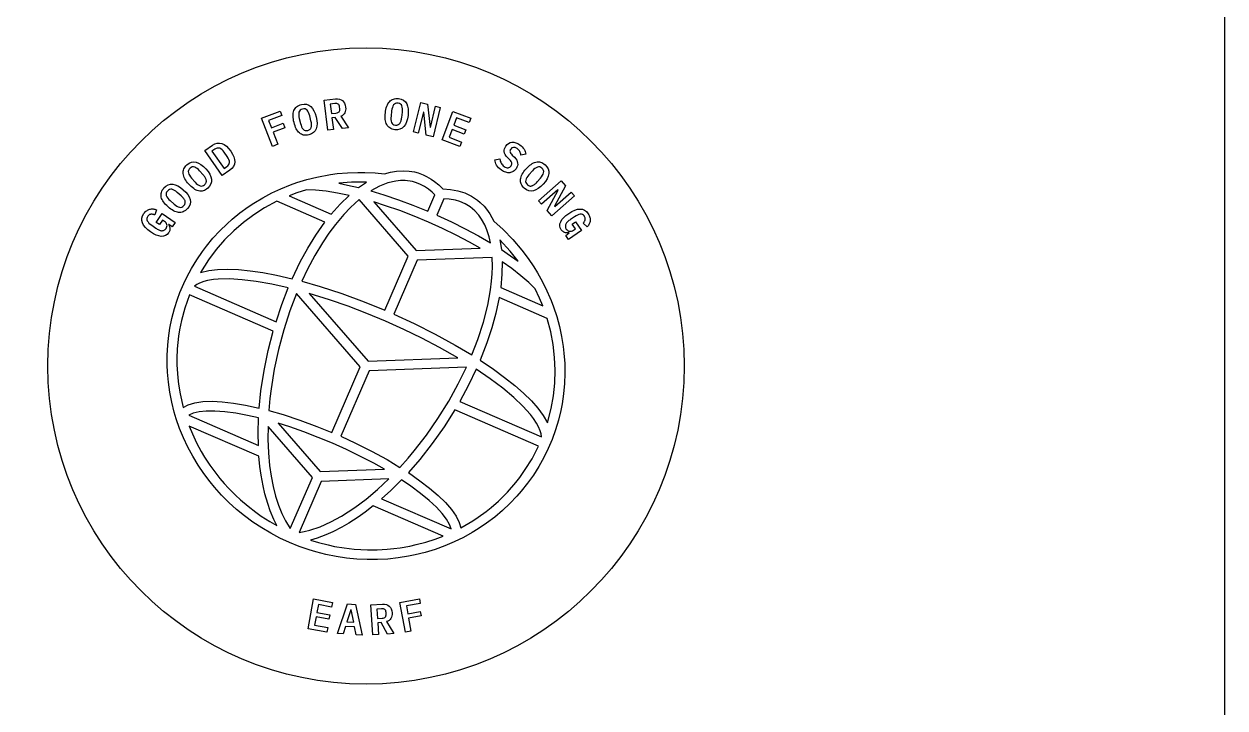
# Model space of a CAD drawing. Header units: millimetres. Extents: x 0 to 600, y 0 to 400.
# Drawn here: x 524.5 to 600, y 94.5 to 137.5 of the extents above; entities that cross this region are included whole.
import ezdxf

# ---------------------------------------------------------------- set-up
doc = ezdxf.new("R2010")
doc.units = ezdxf.units.MM
for name, color, linetype in [('CUT', 7, 'Continuous'), ('ENGRAVE_BACK_MIRRORED', 7, 'Continuous'), ('ENGRAVE_FRONT', 7, 'Continuous'), ('SHEET', 7, 'Continuous')]:
    doc.layers.add(name, color=color, linetype=linetype)

msp = doc.modelspace()

# ---------------------------------------------------------------- linework, layer by layer
at = {"layer": 'CUT'}
msp.add_circle((546, 116), 20, dxfattribs=at)
at = {"layer": 'ENGRAVE_BACK_MIRRORED'}
for points in [[(557.992, 119.107), (558.16, 118.486), (558.295, 117.859), (558.396, 117.226), (558.445, 116.797), (558.49, 116.16), (558.499, 115.522), (558.475, 114.891), (558.417, 114.258), (558.324, 113.629), (558.243, 113.208), (558.094, 112.591), (557.912, 111.983), (557.697, 111.386), (557.452, 110.807), (557.174, 110.238), (556.865, 109.684), (556.526, 109.147), (556.158, 108.629), (555.763, 108.132), (555.48, 107.808), (555.045, 107.351), (554.58, 106.914), (554.092, 106.502), (553.582, 106.116), (553.052, 105.758), (552.682, 105.531), (552.12, 105.22), (551.541, 104.939), (550.947, 104.688), (550.345, 104.469), (549.726, 104.28), (549.096, 104.124), (548.667, 104.036), (548.024, 103.934), (547.376, 103.866), (546.724, 103.83), (546.071, 103.828), (545.417, 103.859), (544.77, 103.922), (544.121, 104.019), (543.477, 104.149), (542.84, 104.311), (542.416, 104.439), (541.795, 104.654), (541.187, 104.899), (540.588, 105.177), (540.006, 105.484), (539.441, 105.819), (538.894, 106.182), (538.366, 106.572), (537.858, 106.988), (537.377, 107.425), (536.916, 107.888), (536.479, 108.374), (536.199, 108.714), (535.807, 109.235), (535.442, 109.773), (535.109, 110.325), (534.803, 110.896), (534.527, 111.482), (534.283, 112.079), (534.071, 112.688), (533.947, 113.104), (533.79, 113.727), (533.667, 114.351), (533.577, 114.985), (533.522, 115.622), (533.503, 116.053), (533.505, 116.69), (533.54, 117.32), (533.584, 117.748), (533.676, 118.377), (533.802, 118.994), (533.962, 119.608), (534.155, 120.212), (534.303, 120.614), (534.548, 121.193), (534.733, 121.579), (535.029, 122.133), (535.358, 122.676), (535.716, 123.2), (535.974, 123.543), (536.375, 124.029), (536.806, 124.498), (537.262, 124.943), (537.584, 125.229), (538.075, 125.629), (538.592, 126.006), (538.953, 126.245), (539.503, 126.576), (540.071, 126.877), (540.65, 127.146), (541.249, 127.387), (541.66, 127.533), (542.28, 127.721), (542.904, 127.876), (543.761, 128.035), (544.192, 128.092), (544.836, 128.15), (545.488, 128.174), (545.929, 128.172), (546.578, 128.142), (547.161, 128.086), (547.542, 128.19), (547.907, 128.253), (548.364, 128.279), (548.719, 128.256), (549.046, 128.199), (549.277, 128.137), (549.588, 128.022), (549.806, 127.919), (550.099, 127.747), (550.301, 127.605), (550.571, 127.38), (550.825, 127.128), (551.303, 127.104), (551.773, 127.021), (552.216, 126.881), (552.629, 126.682), (553.007, 126.427), (553.182, 126.279), (553.419, 126.041), (553.575, 125.853), (553.775, 125.569), (554.028, 125.109), (554.627, 124.572), (555.233, 123.952), (555.798, 123.29), (556.193, 122.765), (556.555, 122.231), (556.782, 121.862), (556.999, 121.482), (557.292, 120.91), (557.641, 120.116), (557.793, 119.714), (557.992, 119.107)], [(550.33, 126.759), (550.161, 126.924), (549.927, 127.118), (549.685, 127.283), (549.435, 127.418), (549.178, 127.524), (548.913, 127.6), (548.456, 127.663), (548.171, 127.661), (547.878, 127.63), (547.375, 127.511), (546.855, 127.306), (546.309, 127.006), (547.129, 126.758), (548.032, 126.454), (548.947, 126.114), (549.886, 125.733), (550.33, 126.759)], [(544.933, 126.727), (544.207, 126.876), (543.489, 126.99), (542.834, 127.057), (542.259, 127.077), (541.658, 126.883), (541.16, 126.694), (543.809, 125.546), (544.367, 126.177), (544.933, 126.727)], [(546.032, 127.556), (545.084, 127.549), (544.285, 127.485), (544.846, 127.374), (545.529, 127.215), (546.032, 127.556)], [(543.417, 125.047), (540.401, 126.355), (539.626, 125.939), (538.942, 125.503), (538.293, 125.02), (537.681, 124.494), (537.109, 123.927), (536.581, 123.321), (536.098, 122.679), (535.593, 121.884), (536.111, 122.006), (536.67, 122.071), (537.293, 122.089), (537.979, 122.061), (538.722, 121.989), (539.52, 121.873), (540.364, 121.715), (541.361, 121.487), (541.869, 122.546), (542.344, 123.416), (542.848, 124.235), (543.417, 125.047)], [(541.964, 121.332), (543.122, 120.997), (544.488, 120.549), (545.876, 120.037), (547.185, 119.505), (548.657, 122.899), (545.559, 126.458), (545.027, 125.974), (544.599, 125.524), (544.073, 124.895), (543.661, 124.341), (543.262, 123.745), (542.781, 122.946), (542.326, 122.092), (541.964, 121.332)], [(553.184, 123.413), (552.513, 123.79), (551.677, 124.228), (550.811, 124.649), (549.924, 125.05), (549.025, 125.424), (548.125, 125.768), (547.234, 126.079), (546.5, 126.311), (549.15, 123.266), (553.184, 123.413)], [(550.448, 125.489), (551.368, 125.064), (552.241, 124.629), (553.081, 124.177), (553.822, 123.749), (553.735, 124.125), (553.592, 124.568), (553.462, 124.872), (553.26, 125.236), (553.089, 125.48), (552.834, 125.764), (552.551, 126.003), (552.239, 126.196), (551.898, 126.345), (551.623, 126.426), (551.232, 126.495), (550.893, 126.515), (550.448, 125.489)], [(555.555, 122.599), (555.056, 123.225), (554.413, 123.922), (554.508, 123.322), (555.091, 122.932), (555.555, 122.599)], [(553.826, 120.782), (553.894, 121.328), (553.932, 121.801), (553.948, 122.258), (553.935, 122.826), (549.22, 122.655), (547.748, 119.261), (549.032, 118.669), (550.354, 118.006), (551.615, 117.315), (552.651, 116.698), (553.025, 117.667), (553.379, 118.76), (553.65, 119.821), (553.826, 120.782)], [(557.114, 119.777), (556.912, 120.27), (556.643, 120.841), (556.235, 121.247), (555.739, 121.679), (555.164, 122.125), (554.559, 122.553), (554.544, 121.764), (554.466, 120.926), (557.114, 119.777)], [(541.115, 120.916), (540.071, 121.148), (539.104, 121.318), (538.215, 121.427), (537.415, 121.474), (536.715, 121.459), (536.406, 121.429), (536.039, 121.368), (535.8, 121.306), (535.531, 121.206), (535.368, 121.12), (535.216, 121.01), (540.345, 118.786), (540.71, 119.873), (541.115, 120.916)], [(534.503, 113.395), (534.811, 113.557), (535.243, 113.688), (535.741, 113.761), (536.319, 113.782), (536.956, 113.752), (537.661, 113.673), (538.418, 113.546), (539.286, 113.358), (539.398, 114.447), (539.592, 115.712), (539.854, 116.977), (540.169, 118.194), (534.909, 120.475), (534.609, 119.632), (534.4, 118.858), (534.28, 118.268), (534.218, 117.871), (534.137, 117.072), (534.114, 116.468), (534.117, 116.065), (534.165, 115.259), (534.211, 114.857), (534.307, 114.256), (534.503, 113.395)], [(540.832, 118.28), (540.5, 117.045), (540.234, 115.808), (540.034, 114.573), (539.959, 113.961), (539.89, 113.205), (540.801, 112.942), (541.849, 112.599), (542.916, 112.205), (543.855, 111.824), (545.642, 115.945), (541.629, 120.554), (541.217, 119.469), (540.832, 118.28)], [(547.223, 118.821), (546.047, 119.311), (544.87, 119.761), (543.705, 120.167), (542.435, 120.563), (546.135, 116.312), (551.767, 116.516), (550.611, 117.173), (549.518, 117.746), (548.384, 118.298), (547.223, 118.821)], [(553.176, 116.365), (554.024, 115.792), (554.716, 115.285), (555.347, 114.781), (555.907, 114.288), (556.396, 113.807), (556.809, 113.339), (557.143, 112.887), (557.408, 112.426), (557.643, 113.338), (557.782, 114.129), (557.863, 114.928), (557.887, 115.733), (557.852, 116.54), (557.76, 117.344), (557.611, 118.141), (557.386, 118.991), (554.369, 120.299), (554.166, 119.328), (553.912, 118.401), (553.602, 117.459), (553.176, 116.365)], [(551.197, 113.786), (551.801, 114.88), (552.312, 115.922), (546.204, 115.701), (544.418, 111.58), (545.339, 111.155), (546.355, 110.645), (547.322, 110.115), (548.136, 109.629), (548.641, 110.196), (549.037, 110.67), (549.801, 111.66), (550.522, 112.7), (551.197, 113.786)], [(557.028, 111.553), (557.005, 111.739), (556.956, 111.917), (556.845, 112.182), (556.726, 112.399), (556.521, 112.708), (556.331, 112.954), (555.864, 113.475), (555.283, 114.027), (554.596, 114.601), (553.811, 115.191), (552.927, 115.795), (552.443, 114.786), (551.899, 113.777), (557.028, 111.553)], [(539.246, 112.737), (538.557, 112.893), (537.81, 113.03), (537.122, 113.121), (536.503, 113.164), (535.959, 113.161), (535.502, 113.113), (535.139, 113.025), (534.867, 112.9), (539.231, 111.007), (539.219, 111.781), (539.246, 112.737)], [(548.661, 109.294), (549.391, 108.789), (550.001, 108.322), (550.541, 107.862), (550.998, 107.418), (551.378, 106.981), (551.665, 106.568), (551.865, 106.163), (551.957, 105.828), (552.72, 106.273), (553.058, 106.497), (553.548, 106.855), (553.864, 107.107), (554.319, 107.506), (554.891, 108.073), (555.419, 108.679), (555.666, 108.996), (556.015, 109.486), (556.437, 110.168), (556.847, 110.963), (551.587, 113.243), (550.914, 112.182), (550.169, 111.126), (549.379, 110.12), (548.661, 109.294)], [(534.886, 112.223), (535.088, 111.73), (535.35, 111.174), (535.641, 110.63), (535.851, 110.276), (536.188, 109.758), (536.429, 109.422), (536.811, 108.933), (537.08, 108.618), (537.36, 108.312), (537.799, 107.87), (538.105, 107.588), (538.581, 107.184), (539.078, 106.804), (539.419, 106.565), (539.947, 106.228), (540.401, 105.967), (540.205, 106.356), (539.975, 106.902), (539.819, 107.348), (539.642, 107.966), (539.527, 108.462), (539.403, 109.145), (539.331, 109.685), (539.27, 110.322), (534.886, 112.223)], [(539.869, 110.549), (539.94, 109.754), (540.036, 109.073), (540.162, 108.428), (540.316, 107.821), (540.498, 107.256), (540.706, 106.736), (540.938, 106.263), (541.234, 105.779), (542.626, 108.99), (539.839, 112.193), (539.835, 111.395), (539.869, 110.549)], [(540.47, 112.402), (543.12, 109.357), (547.154, 109.504), (546.482, 109.881), (545.647, 110.319), (544.781, 110.741), (543.893, 111.141), (542.994, 111.515), (542.095, 111.859), (541.204, 112.17), (540.47, 112.402)], [(541.797, 105.535), (542.108, 105.591), (542.476, 105.683), (543.115, 105.899), (543.78, 106.193), (544.464, 106.563), (545.301, 107.104), (546.007, 107.632), (546.712, 108.226), (547.432, 108.9), (543.189, 108.746), (541.797, 105.535)], [(551.347, 105.754), (551.252, 106.038), (551.068, 106.364), (550.791, 106.731), (550.422, 107.129), (549.967, 107.552), (549.43, 107.992), (548.82, 108.443), (548.235, 108.839), (547.556, 108.167), (546.982, 107.647), (551.347, 105.754)], [(546.456, 107.206), (545.949, 106.815), (545.505, 106.499), (544.923, 106.123), (544.482, 105.868), (543.909, 105.574), (543.477, 105.383), (542.922, 105.178), (542.504, 105.055), (543.004, 104.902), (543.611, 104.747), (544.019, 104.662), (544.636, 104.559), (545.256, 104.487), (545.671, 104.457), (546.086, 104.441), (546.709, 104.443), (547.329, 104.477), (547.741, 104.518), (548.15, 104.572), (548.76, 104.679), (549.162, 104.768), (549.757, 104.927), (550.342, 105.117), (550.84, 105.306), (546.456, 107.206)]]:
    msp.add_lwpolyline(points, close=True, dxfattribs=at)
at = {"layer": 'ENGRAVE_FRONT'}
for points in [[(541.707, 130.767), (541.659, 130.838), (541.615, 130.917), (541.574, 131.004), (541.537, 131.099), (541.504, 131.201), (541.474, 131.311), (541.449, 131.421), (541.431, 131.527), (541.42, 131.628), (541.415, 131.724), (541.417, 131.816), (541.427, 131.901), (541.443, 131.981), (541.468, 132.056), (541.499, 132.124), (541.539, 132.187), (541.585, 132.244), (541.64, 132.296), (541.702, 132.341), (541.772, 132.38), (541.85, 132.412), (541.935, 132.438), (542.107, 132.463), (542.263, 132.452), (542.402, 132.403), (542.526, 132.317), (542.634, 132.197), (542.727, 132.047), (542.806, 131.867), (542.869, 131.656), (542.911, 131.44), (542.926, 131.244), (542.913, 131.068), (542.874, 130.911), (542.804, 130.778), (542.703, 130.67), (542.571, 130.587), (542.407, 130.53), (542.319, 130.512), (542.235, 130.504), (542.155, 130.506), (542.079, 130.517), (542.007, 130.538), (541.939, 130.566), (541.875, 130.604), (541.815, 130.65), (541.759, 130.704), (541.707, 130.767)], [(542.576, 131.095), (542.578, 131.141), (542.576, 131.19), (542.571, 131.241), (542.564, 131.295), (542.553, 131.351), (542.54, 131.409), (542.462, 131.724), (542.43, 131.835), (542.392, 131.932), (542.347, 132.014), (542.297, 132.081), (542.239, 132.131), (542.171, 132.159), (542.093, 132.167), (542.005, 132.155), (541.922, 132.125), (541.857, 132.082), (541.81, 132.025), (541.782, 131.954), (541.768, 131.871), (541.767, 131.778), (541.778, 131.674), (541.802, 131.561), (541.88, 131.243), (541.913, 131.132), (541.951, 131.035), (541.995, 130.953), (542.046, 130.886), (542.104, 130.837), (542.172, 130.808), (542.25, 130.8), (542.337, 130.812), (542.381, 130.826), (542.42, 130.842), (542.455, 130.863), (542.484, 130.887), (542.51, 130.914), (542.531, 130.944), (542.548, 130.977), (542.561, 131.014), (542.57, 131.053), (542.576, 131.095)], [(544.692, 132.403), (544.717, 132.276), (544.723, 132.176), (544.716, 132.082), (544.696, 131.995), (544.663, 131.915), (544.618, 131.844), (544.561, 131.785), (544.492, 131.737), (544.411, 131.702), (544.908, 130.978), (544.519, 130.93), (544.07, 131.619), (543.857, 131.593), (543.946, 130.861), (543.592, 130.818), (543.362, 132.704), (544.078, 132.791), (544.209, 132.797), (544.326, 132.781), (544.429, 132.744), (544.519, 132.685), (544.593, 132.608), (544.651, 132.514), (544.692, 132.403)], [(544.327, 132.341), (544.309, 132.39), (544.284, 132.43), (544.253, 132.46), (544.214, 132.481), (544.165, 132.493), (544.107, 132.497), (544.04, 132.493), (543.751, 132.458), (543.823, 131.869), (544.112, 131.904), (544.178, 131.915), (544.233, 131.933), (544.277, 131.957), (544.311, 131.987), (544.334, 132.024), (544.348, 132.068), (544.353, 132.12), (544.35, 132.18), (544.338, 132.282), (544.327, 132.341)], [(547.24, 131.328), (547.22, 131.411), (547.207, 131.501), (547.2, 131.597), (547.199, 131.699), (547.204, 131.807), (547.215, 131.92), (547.231, 132.031), (547.252, 132.136), (547.277, 132.235), (547.307, 132.327), (547.342, 132.412), (547.381, 132.488), (547.425, 132.557), (547.474, 132.618), (547.528, 132.671), (547.587, 132.715), (547.651, 132.752), (547.72, 132.781), (547.795, 132.801), (547.874, 132.813), (547.958, 132.815), (548.047, 132.808), (548.217, 132.771), (548.358, 132.705), (548.472, 132.61), (548.556, 132.486), (548.615, 132.336), (548.649, 132.162), (548.658, 131.966), (548.642, 131.746), (548.604, 131.529), (548.549, 131.341), (548.474, 131.18), (548.381, 131.048), (548.269, 130.948), (548.136, 130.883), (547.983, 130.853), (547.81, 130.858), (547.721, 130.872), (547.64, 130.895), (547.566, 130.925), (547.499, 130.963), (547.439, 131.007), (547.385, 131.058), (547.339, 131.116), (547.299, 131.18), (547.266, 131.251), (547.24, 131.328)], [(548.168, 131.326), (548.187, 131.368), (548.202, 131.414), (548.216, 131.464), (548.228, 131.517), (548.239, 131.573), (548.247, 131.632), (548.286, 131.954), (548.295, 132.07), (548.294, 132.174), (548.282, 132.266), (548.258, 132.347), (548.222, 132.414), (548.168, 132.465), (548.098, 132.5), (548.012, 132.519), (547.924, 132.521), (547.847, 132.504), (547.783, 132.467), (547.732, 132.411), (547.69, 132.338), (547.656, 132.252), (547.629, 132.151), (547.61, 132.036), (547.571, 131.712), (547.562, 131.596), (547.563, 131.492), (547.575, 131.4), (547.599, 131.319), (547.635, 131.252), (547.689, 131.201), (547.759, 131.166), (547.845, 131.147), (547.891, 131.143), (547.933, 131.145), (547.973, 131.152), (548.009, 131.164), (548.042, 131.18), (548.073, 131.201), (548.1, 131.226), (548.125, 131.255), (548.148, 131.289), (548.168, 131.326)], [(550.672, 132.254), (550.216, 130.409), (549.791, 130.514), (549.635, 131.958), (549.608, 131.964), (549.281, 130.64), (548.985, 130.714), (549.441, 132.558), (549.867, 132.453), (550.023, 131.009), (550.049, 131.003), (550.377, 132.327), (550.672, 132.254)], [(540.156, 130.699), (540.446, 129.936), (540.113, 129.809), (539.437, 131.585), (540.597, 132.026), (540.702, 131.752), (539.875, 131.437), (540.051, 130.974), (540.797, 131.258), (540.901, 130.983), (540.156, 130.699)], [(551.407, 130.866), (551.221, 130.377), (552.009, 130.077), (551.905, 129.802), (550.783, 130.229), (551.459, 132.005), (552.581, 131.578), (552.476, 131.303), (551.687, 131.604), (551.511, 131.14), (552.272, 130.851), (552.167, 130.576), (551.407, 130.866)], [(537.494, 129.511), (537.609, 129.326), (537.689, 129.15), (537.736, 128.984), (537.748, 128.827), (537.724, 128.682), (537.664, 128.547), (537.567, 128.424), (537.433, 128.313), (536.948, 127.977), (535.866, 129.538), (536.351, 129.875), (536.502, 129.961), (536.652, 130.008), (536.799, 130.017), (536.944, 129.987), (537.086, 129.921), (537.226, 129.819), (537.362, 129.683), (537.494, 129.511)], [(554.108, 128.966), (554.412, 129.027), (554.424, 128.949), (554.442, 128.876), (554.467, 128.809), (554.498, 128.747), (554.535, 128.69), (554.578, 128.638), (554.627, 128.59), (554.682, 128.547), (554.748, 128.507), (554.812, 128.48), (554.872, 128.466), (554.93, 128.465), (554.985, 128.477), (555.035, 128.502), (555.081, 128.54), (555.123, 128.59), (555.15, 128.637), (555.166, 128.682), (555.172, 128.726), (555.167, 128.769), (555.151, 128.814), (555.124, 128.861), (555.085, 128.91), (555.034, 128.963), (554.887, 129.105), (554.803, 129.199), (554.741, 129.292), (554.703, 129.385), (554.687, 129.477), (554.69, 129.567), (554.709, 129.655), (554.743, 129.74), (554.792, 129.823), (554.874, 129.922), (554.965, 129.996), (555.065, 130.044), (555.175, 130.066), (555.291, 130.063), (555.411, 130.035), (555.534, 129.983), (555.661, 129.906), (555.747, 129.841), (555.821, 129.773), (555.885, 129.703), (555.937, 129.629), (555.978, 129.553), (556.009, 129.477), (556.03, 129.4), (556.041, 129.322), (555.741, 129.258), (555.733, 129.316), (555.718, 129.372), (555.698, 129.426), (555.673, 129.479), (555.64, 129.53), (555.6, 129.578), (555.552, 129.623), (555.497, 129.665), (555.376, 129.73), (555.269, 129.745), (555.176, 129.713), (555.096, 129.632), (555.07, 129.587), (555.055, 129.544), (555.05, 129.501), (555.055, 129.458), (555.072, 129.414), (555.1, 129.367), (555.139, 129.316), (555.191, 129.262), (555.334, 129.119), (555.413, 129.03), (555.472, 128.94), (555.512, 128.85), (555.532, 128.76), (555.534, 128.671), (555.517, 128.582), (555.484, 128.493), (555.432, 128.406), (555.392, 128.354), (555.35, 128.307), (555.304, 128.267), (555.255, 128.232), (555.204, 128.203), (555.15, 128.18), (555.093, 128.163), (555.035, 128.153), (554.974, 128.149), (554.912, 128.151), (554.848, 128.161), (554.782, 128.177), (554.715, 128.201), (554.647, 128.231), (554.578, 128.269), (554.508, 128.314), (554.414, 128.386), (554.333, 128.461), (554.266, 128.54), (554.212, 128.622), (554.171, 128.706), (554.139, 128.792), (554.118, 128.878), (554.108, 128.966)], [(537.093, 129.435), (537.023, 129.526), (536.952, 129.597), (536.879, 129.651), (536.805, 129.686), (536.729, 129.702), (536.652, 129.697), (536.574, 129.672), (536.494, 129.626), (536.317, 129.504), (537.074, 128.412), (537.251, 128.534), (537.321, 128.593), (537.372, 128.658), (537.404, 128.728), (537.416, 128.804), (537.409, 128.886), (537.384, 128.974), (537.341, 129.066), (537.281, 129.164), (537.093, 129.435)], [(535.395, 127.033), (535.32, 127.064), (535.244, 127.105), (535.168, 127.154), (535.091, 127.212), (535.014, 127.279), (534.937, 127.354), (534.859, 127.437), (534.787, 127.523), (534.721, 127.608), (534.664, 127.692), (534.615, 127.775), (534.574, 127.857), (534.543, 127.937), (534.52, 128.016), (534.507, 128.093), (534.503, 128.168), (534.509, 128.242), (534.523, 128.315), (534.547, 128.386), (534.581, 128.455), (534.625, 128.522), (534.679, 128.586), (534.743, 128.649), (534.883, 128.752), (535.026, 128.814), (535.172, 128.836), (535.322, 128.818), (535.473, 128.762), (535.626, 128.673), (535.779, 128.55), (535.933, 128.393), (536.071, 128.221), (536.176, 128.055), (536.247, 127.893), (536.284, 127.736), (536.285, 127.585), (536.247, 127.443), (536.168, 127.308), (536.05, 127.181), (535.98, 127.124), (535.909, 127.078), (535.838, 127.043), (535.765, 127.017), (535.692, 127.001), (535.618, 126.995), (535.544, 126.999), (535.47, 127.011), (535.395, 127.033)], [(535.95, 127.72), (535.935, 127.76), (535.916, 127.801), (535.892, 127.844), (535.863, 127.887), (535.832, 127.931), (535.796, 127.976), (535.757, 128.021), (535.542, 128.263), (535.461, 128.347), (535.382, 128.414), (535.305, 128.466), (535.229, 128.502), (535.154, 128.519), (535.081, 128.512), (535.008, 128.483), (534.937, 128.431), (534.877, 128.366), (534.839, 128.297), (534.825, 128.225), (534.833, 128.149), (534.859, 128.07), (534.902, 127.987), (534.96, 127.9), (535.034, 127.811), (535.251, 127.567), (535.331, 127.483), (535.41, 127.415), (535.488, 127.364), (535.564, 127.328), (535.638, 127.311), (535.712, 127.317), (535.784, 127.346), (535.856, 127.398), (535.889, 127.431), (535.915, 127.464), (535.936, 127.498), (535.952, 127.533), (535.961, 127.568), (535.966, 127.605), (535.965, 127.642), (535.96, 127.681), (535.95, 127.72)], [(555.728, 127.814), (555.75, 127.892), (555.781, 127.972), (555.822, 128.053), (555.87, 128.136), (555.928, 128.22), (555.993, 128.306), (556.067, 128.393), (556.144, 128.475), (556.221, 128.55), (556.298, 128.616), (556.374, 128.675), (556.451, 128.725), (556.527, 128.765), (556.602, 128.797), (556.677, 128.819), (556.752, 128.831), (556.826, 128.834), (556.899, 128.828), (556.973, 128.813), (557.045, 128.787), (557.117, 128.751), (557.187, 128.705), (557.257, 128.649), (557.375, 128.522), (557.454, 128.387), (557.493, 128.244), (557.492, 128.094), (557.454, 127.937), (557.383, 127.775), (557.279, 127.609), (557.141, 127.437), (556.986, 127.28), (556.833, 127.157), (556.68, 127.068), (556.529, 127.012), (556.38, 126.994), (556.233, 127.016), (556.09, 127.078), (555.95, 127.181), (555.886, 127.243), (555.832, 127.308), (555.789, 127.375), (555.755, 127.444), (555.731, 127.515), (555.716, 127.587), (555.711, 127.661), (555.715, 127.737), (555.728, 127.814)], [(556.474, 127.342), (556.512, 127.362), (556.551, 127.386), (556.59, 127.415), (556.63, 127.448), (556.67, 127.484), (556.711, 127.525), (556.751, 127.569), (556.966, 127.811), (557.04, 127.9), (557.098, 127.987), (557.141, 128.07), (557.167, 128.149), (557.175, 128.225), (557.161, 128.297), (557.123, 128.366), (557.063, 128.431), (556.992, 128.483), (556.919, 128.512), (556.846, 128.519), (556.771, 128.502), (556.695, 128.466), (556.618, 128.414), (556.539, 128.347), (556.458, 128.263), (556.241, 128.019), (556.167, 127.929), (556.109, 127.843), (556.067, 127.76), (556.04, 127.681), (556.032, 127.605), (556.047, 127.532), (556.084, 127.464), (556.144, 127.398), (556.18, 127.37), (556.216, 127.347), (556.252, 127.33), (556.288, 127.319), (556.325, 127.314), (556.362, 127.313), (556.399, 127.318), (556.436, 127.328), (556.474, 127.342)], [(558.897, 126.926), (559.099, 126.698), (557.673, 125.441), (557.383, 125.77), (558.077, 127.046), (558.059, 127.066), (557.036, 126.164), (556.834, 126.393), (558.26, 127.649), (558.55, 127.321), (557.856, 126.045), (557.874, 126.025), (558.897, 126.926)], [(534.139, 125.67), (534.06, 125.692), (533.98, 125.723), (533.899, 125.763), (533.816, 125.811), (533.731, 125.868), (533.645, 125.933), (533.558, 126.006), (533.476, 126.083), (533.401, 126.159), (533.334, 126.236), (533.275, 126.312), (533.224, 126.389), (533.183, 126.464), (533.152, 126.54), (533.129, 126.615), (533.116, 126.689), (533.113, 126.763), (533.119, 126.837), (533.134, 126.91), (533.159, 126.983), (533.194, 127.054), (533.24, 127.125), (533.296, 127.195), (533.423, 127.314), (533.557, 127.393), (533.7, 127.433), (533.85, 127.433), (534.007, 127.396), (534.169, 127.325), (534.336, 127.222), (534.509, 127.085), (534.666, 126.931), (534.79, 126.778), (534.88, 126.626), (534.937, 126.475), (534.956, 126.326), (534.935, 126.179), (534.873, 126.036), (534.771, 125.896), (534.708, 125.831), (534.644, 125.777), (534.577, 125.733), (534.508, 125.699), (534.438, 125.674), (534.365, 125.659), (534.291, 125.654), (534.216, 125.657), (534.139, 125.67)], [(534.607, 126.419), (534.587, 126.457), (534.563, 126.495), (534.534, 126.535), (534.5, 126.574), (534.464, 126.614), (534.423, 126.654), (534.379, 126.694), (534.136, 126.909), (534.046, 126.982), (533.959, 127.039), (533.876, 127.082), (533.796, 127.108), (533.72, 127.115), (533.648, 127.1), (533.58, 127.063), (533.515, 127.002), (533.463, 126.931), (533.434, 126.858), (533.429, 126.784), (533.445, 126.71), (533.482, 126.634), (533.534, 126.557), (533.602, 126.478), (533.686, 126.398), (533.931, 126.182), (534.021, 126.109), (534.108, 126.051), (534.191, 126.009), (534.271, 125.983), (534.347, 125.975), (534.419, 125.99), (534.487, 126.028), (534.552, 126.088), (534.581, 126.124), (534.603, 126.16), (534.62, 126.197), (534.631, 126.233), (534.636, 126.27), (534.636, 126.307), (534.631, 126.344), (534.621, 126.381), (534.607, 126.419)], [(533.664, 124.713), (533.67, 124.681), (533.673, 124.649), (533.674, 124.615), (533.672, 124.582), (533.667, 124.547), (533.659, 124.512), (533.647, 124.476), (533.632, 124.44), (533.612, 124.403), (533.589, 124.367), (533.499, 124.264), (533.393, 124.194), (533.271, 124.156), (533.132, 124.15), (532.98, 124.176), (532.817, 124.231), (532.643, 124.317), (532.459, 124.432), (532.277, 124.57), (532.131, 124.71), (532.021, 124.851), (531.947, 124.994), (531.91, 125.139), (531.913, 125.285), (531.956, 125.433), (532.039, 125.581), (532.08, 125.637), (532.122, 125.686), (532.166, 125.729), (532.211, 125.765), (532.258, 125.796), (532.305, 125.822), (532.354, 125.843), (532.403, 125.858), (532.454, 125.868), (532.505, 125.874), (532.557, 125.875), (532.609, 125.872), (532.662, 125.864), (532.716, 125.854), (532.769, 125.84), (532.822, 125.823), (532.714, 125.502), (532.684, 125.51), (532.653, 125.519), (532.623, 125.526), (532.593, 125.533), (532.563, 125.538), (532.534, 125.541), (532.506, 125.542), (532.477, 125.54), (532.45, 125.535), (532.423, 125.528), (532.397, 125.518), (532.371, 125.505), (532.346, 125.489), (532.323, 125.469), (532.3, 125.444), (532.278, 125.414), (532.238, 125.342), (532.221, 125.269), (532.225, 125.197), (532.251, 125.126), (532.296, 125.054), (532.357, 124.984), (532.434, 124.914), (532.527, 124.844), (532.778, 124.672), (532.828, 124.639), (532.878, 124.609), (532.926, 124.582), (532.973, 124.559), (533.02, 124.54), (533.065, 124.525), (533.109, 124.514), (533.151, 124.508), (533.192, 124.507), (533.231, 124.51), (533.269, 124.519), (533.305, 124.532), (533.338, 124.551), (533.371, 124.576), (533.401, 124.607), (533.429, 124.644), (533.465, 124.707), (533.486, 124.768), (533.493, 124.828), (533.485, 124.887), (533.464, 124.943), (533.433, 124.994), (533.391, 125.041), (533.338, 125.083), (533.21, 125.171), (533.014, 124.886), (532.801, 125.032), (533.177, 125.58), (533.996, 125.018), (533.816, 124.755), (533.598, 124.905), (533.586, 124.887), (533.602, 124.86), (533.617, 124.832), (533.631, 124.804), (533.644, 124.774), (533.655, 124.744), (533.664, 124.713)], [(558.572, 124.369), (558.54, 124.375), (558.508, 124.384), (558.477, 124.395), (558.446, 124.409), (558.416, 124.426), (558.386, 124.447), (558.357, 124.47), (558.329, 124.498), (558.302, 124.529), (558.276, 124.564), (558.212, 124.685), (558.185, 124.809), (558.194, 124.937), (558.238, 125.068), (558.317, 125.201), (558.428, 125.333), (558.57, 125.464), (558.744, 125.595), (558.938, 125.715), (559.121, 125.801), (559.293, 125.852), (559.453, 125.87), (559.601, 125.852), (559.736, 125.796), (559.858, 125.703), (559.967, 125.572), (560.004, 125.514), (560.035, 125.457), (560.059, 125.401), (560.077, 125.345), (560.089, 125.291), (560.096, 125.237), (560.097, 125.185), (560.094, 125.133), (560.085, 125.082), (560.072, 125.032), (560.055, 124.983), (560.033, 124.936), (560.007, 124.889), (559.978, 124.843), (559.946, 124.798), (559.911, 124.755), (559.65, 124.972), (559.669, 124.997), (559.687, 125.022), (559.705, 125.047), (559.722, 125.073), (559.738, 125.099), (559.751, 125.125), (559.762, 125.151), (559.77, 125.178), (559.776, 125.206), (559.779, 125.233), (559.779, 125.261), (559.777, 125.29), (559.77, 125.319), (559.76, 125.348), (559.745, 125.379), (559.725, 125.41), (559.672, 125.473), (559.61, 125.515), (559.542, 125.537), (559.466, 125.539), (559.383, 125.522), (559.295, 125.491), (559.202, 125.445), (559.104, 125.383), (558.852, 125.21), (558.803, 125.176), (558.758, 125.14), (558.716, 125.105), (558.677, 125.069), (558.642, 125.033), (558.612, 124.996), (558.586, 124.959), (558.565, 124.921), (558.549, 124.884), (558.538, 124.846), (558.533, 124.808), (558.532, 124.77), (558.538, 124.731), (558.549, 124.693), (558.568, 124.653), (558.592, 124.613), (558.637, 124.557), (558.687, 124.515), (558.74, 124.487), (558.798, 124.474), (558.858, 124.473), (558.917, 124.483), (558.976, 124.506), (559.035, 124.54), (559.163, 124.628), (558.967, 124.913), (559.18, 125.059), (559.556, 124.512), (558.737, 123.95), (558.557, 124.212), (558.774, 124.362), (558.762, 124.38), (558.731, 124.374), (558.7, 124.37), (558.668, 124.367), (558.636, 124.366), (558.604, 124.366), (558.572, 124.369)], [(543.715, 100.366), (543.662, 100.077), (542.862, 100.224), (542.767, 99.71), (543.597, 99.557), (543.544, 99.268), (542.363, 99.485), (542.707, 101.354), (543.888, 101.137), (543.834, 100.848), (543.004, 101), (542.915, 100.513), (543.715, 100.366)], [(549.409, 100.573), (549.462, 100.284), (548.678, 100.139), (548.825, 99.336), (548.475, 99.272), (548.131, 101.14), (549.352, 101.365), (549.405, 101.076), (548.535, 100.916), (548.625, 100.429), (549.409, 100.573)], [(545.759, 99.084), (545.381, 99.106), (545.277, 99.595), (544.715, 99.63), (544.555, 99.157), (544.197, 99.178), (544.844, 101.043), (545.339, 101.013), (545.759, 99.084)], [(545.235, 99.89), (545.073, 100.677), (545.051, 100.678), (544.795, 99.917), (545.235, 99.89)], [(547.464, 100.903), (547.534, 100.821), (547.586, 100.724), (547.62, 100.611), (547.637, 100.483), (547.637, 100.382), (547.625, 100.289), (547.599, 100.203), (547.562, 100.125), (547.512, 100.057), (547.452, 100.001), (547.38, 99.958), (547.297, 99.928), (547.749, 99.175), (547.358, 99.151), (546.952, 99.866), (546.737, 99.853), (546.782, 99.116), (546.426, 99.095), (546.311, 100.991), (547.031, 101.035), (547.162, 101.033), (547.278, 101.01), (547.378, 100.967), (547.464, 100.903)], [(547.265, 100.349), (547.265, 100.408), (547.259, 100.512), (547.251, 100.571), (547.237, 100.621), (547.214, 100.662), (547.185, 100.694), (547.147, 100.717), (547.1, 100.733), (547.042, 100.74), (546.975, 100.74), (546.684, 100.722), (546.72, 100.13), (547.011, 100.147), (547.078, 100.155), (547.134, 100.17), (547.179, 100.191), (547.214, 100.218), (547.239, 100.254), (547.256, 100.297), (547.265, 100.349)]]:
    msp.add_lwpolyline(points, close=True, dxfattribs=at)
at = {"layer": 'SHEET'}
msp.add_lwpolyline([(0, 0), (600, 0), (600, 400), (0, 400)], close=True, dxfattribs=at)

doc.saveas('drawing.dxf')
